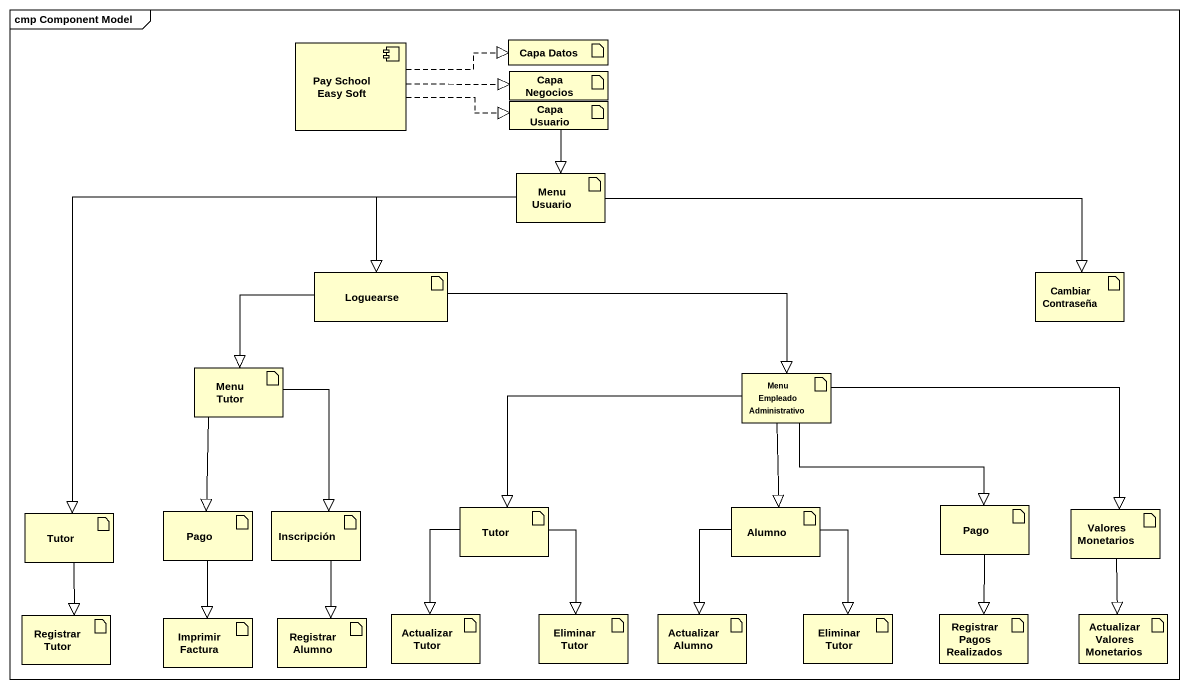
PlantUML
@startuml
mainframe cmp Component Model
component "Pay School Easy Soft" as Pay_School_Easy_Soft
artifact "Capa Datos" as Capa_Datos
artifact "Capa Negocios" as Capa_Negocios
artifact "Capa Usuario" as Capa_Usuario
artifact "Menu Usuario" as Menu_Usuario
artifact Loguearse
artifact "Cambiar Contraseña" as Cambiar_Contraseña
artifact "Menu Tutor" as Menu_Tutor
artifact "Menu Empleado Administrativo" as Menu_Empleado_Administrativo
artifact Tutor
artifact Pago
artifact Inscripción
artifact "Tutor" as Tutor_2
artifact Alumno
artifact "Pago" as Pago_2
artifact "Valores Monetarios" as Valores_Monetarios
artifact "Registrar Tutor" as Registrar_Tutor
artifact "Imprimir Factura" as Imprimir_Factura
artifact "Registrar Alumno" as Registrar_Alumno
artifact "Actualizar Tutor" as Actualizar_Tutor
artifact "Eliminar Tutor" as Eliminar_Tutor
artifact "Actualizar Alumno" as Actualizar_Alumno
artifact "Eliminar Tutor" as Eliminar_Tutor_2
artifact "Registrar Pagos Realizados" as Registrar_Pagos_Realizados
artifact "Actualizar Valores Monetarios" as Actualizar_Valores
Pay_School_Easy_Soft .right.|> Capa_Datos
Pay_School_Easy_Soft .right.|> Capa_Negocios
Pay_School_Easy_Soft .right.|> Capa_Usuario
Capa_Usuario --|> Menu_Usuario
Menu_Usuario -left-|> Loguearse
Menu_Usuario -right-|> Cambiar_Contraseña
Menu_Usuario --|> Tutor
Loguearse --|> Menu_Tutor
Loguearse -right-|> Menu_Empleado_Administrativo
Menu_Tutor --|> Pago
Menu_Tutor --|> Inscripción
Menu_Empleado_Administrativo -left-|> Tutor_2
Menu_Empleado_Administrativo --|> Alumno
Menu_Empleado_Administrativo --|> Pago_2
Menu_Empleado_Administrativo -right-|> Valores_Monetarios
Tutor --|> Registrar_Tutor
Pago --|> Imprimir_Factura
Inscripción --|> Registrar_Alumno
Tutor_2 --|> Actualizar_Tutor
Tutor_2 --|> Eliminar_Tutor
Alumno --|> Actualizar_Alumno
Alumno --|> Eliminar_Tutor_2
Pago_2 --|> Registrar_Pagos_Realizados
Valores_Monetarios --|> Actualizar_Valores
@enduml
